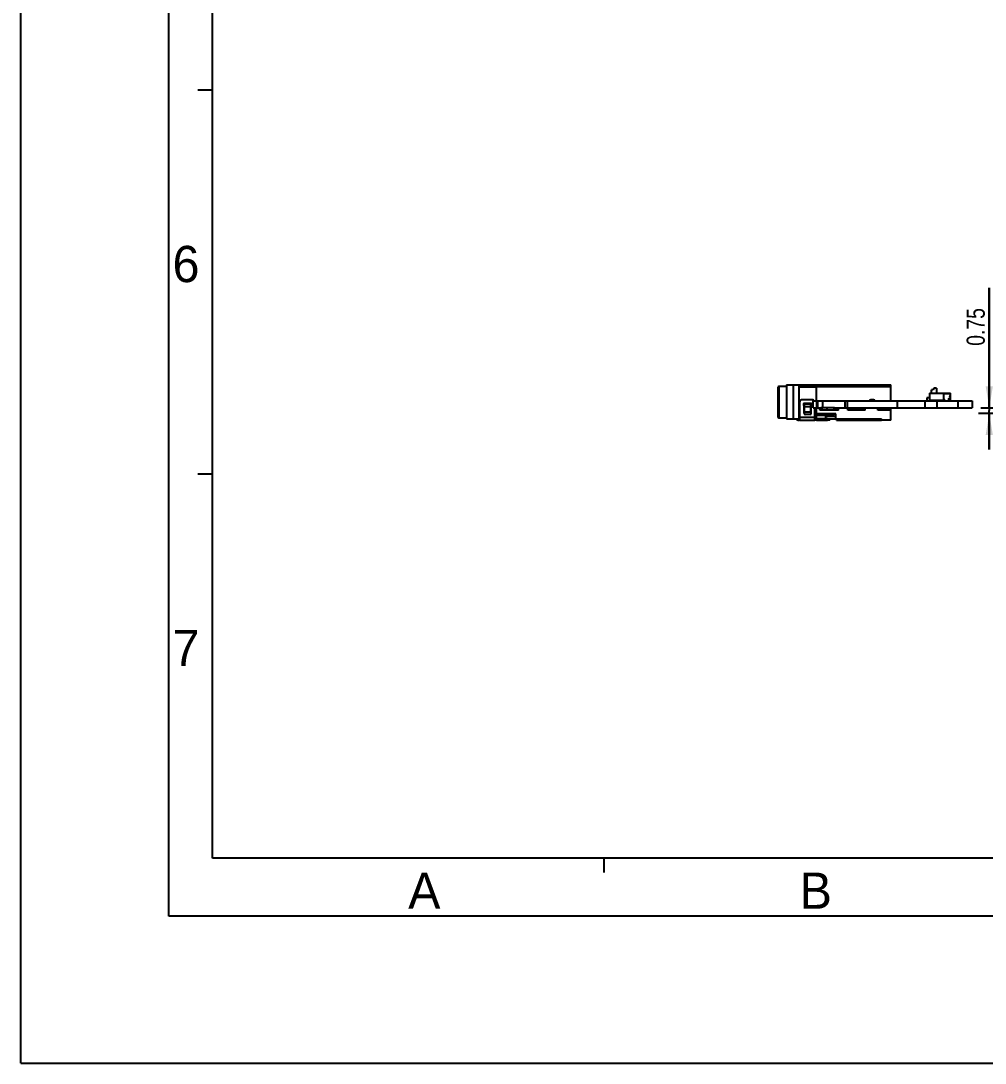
# Model space of a CAD drawing. Header units: millimetres. Extents: x 0 to 594, y 0 to 420.
# Drawn here: x 0 to 133, y 0 to 143.9 of the extents above; entities that cross this region are included whole.
import ezdxf

# ---------------------------------------------------------------- set-up
doc = ezdxf.new("R2010")
doc.units = ezdxf.units.MM
doc.header["$LTSCALE"] = 32.67
doc.layers.get('0').update_dxf_attribs({"linetype": 'CONTINUOUS'})
doc.layers.add('ASSEM_MEM', color=7, linetype='CONTINUOUS')
doc.styles.get("Standard").update_dxf_attribs({"font": 'txt', "width": 0.8})
doc.styles.add('TEXTSTYLE_2', font='txt')
doc.dimstyles.new('DIMSTYLE_1', dxfattribs={"dimtxt": 2.5, "dimasz": 3, "dimexe": 1.5, "dimexo": 1.2, "dimtad": 1, "dimdsep": 46, "dimtxsty": 'STANDARD', "dimblk": '_FILLED', "dimblk1": '_FILLED', "dimblk2": '_FILLED', "dimcen": 0.09, "dimazin": 2, "dimtp": 0.01, "dimtm": 0.01, "dimtfac": 1, "dimtofl": 0, "dimtmove": 0, "dimatfit": 3, "dimldrblk": '_FILLED', "dimfxl": 1, "dimtolj": 1, "dimarcsym": 0})

# ---------------------------------------------------------------- blocks, each defined once
blk = doc.blocks.new('_FILLED')
at = {"color": 0, "linetype": 'BYBLOCK'}
blk.add_solid([(0, 0), (-1, 0.167), (-1, -0.167)], dxfattribs=at)
blk = doc.blocks.new('*D14')
at = {"color": 2, "linetype": 'CONTINUOUS'}
for p, q in [((133.58, 90.44), (133.58, 107.02)), ((133.58, 107.02), (133.58, 90.07)), ((134.14, 89.69), (132.08, 89.69)), ((132.44, 90.44), (135.08, 90.44)), ((133.58, 84.69), (133.58, 90.07)), ((133.58, 89.69), (133.58, 84.69))]:
    blk.add_line(p, q, dxfattribs=at)
at = {"color": 2, "linetype": 'CONTINUOUS', "xscale": 3, "yscale": 3, "zscale": 3}
for p, rotation in [((133.58, 90.44), 270), ((133.58, 89.69), 90)]:
    blk.add_blockref('_FILLED', p, dxfattribs=dict(at, rotation=rotation))
at = {"color": 2, "linetype": 'CONTINUOUS', "insert": (130.46, 99.02), "char_height": 2.5, "width": 8, "attachment_point": 1, "rotation": 90, "line_spacing_factor": 0.9}
blk.add_mtext('0.75', dxfattribs=at)

msp = doc.modelspace()

# ---------------------------------------------------------------- linework, layer by layer
at = {"color": 4, "linetype": 'CONTINUOUS'}
for p, q in [((0, 0), (0, 420)), ((20.422, 20.309), (20.422, 405.309)), ((26.422, 28.309), (26.422, 397.309)), ((26.422, 134.309), (24.422, 134.309)), ((26.422, 81.309), (24.422, 81.309)), ((564.922, 28.309), (26.422, 28.309)), ((80.422, 28.309), (80.422, 26.309)), ((571.422, 20.309), (20.422, 20.309)), ((0, 0), (594, 0))]:
    msp.add_line(p, q, dxfattribs=at)
at = {"layer": 'ASSEM_MEM', "color": 7, "linetype": 'CONTINUOUS'}
for p, q in [((105.631, 93.643), (105.631, 88.972)), ((105.631, 93.643), (119.981, 93.643)), ((106.531, 93.643), (106.531, 88.943)), ((107.331, 93.643), (107.331, 88.943)), ((109.731, 91.443), (109.731, 93.643)), ((119.981, 91.443), (119.981, 93.643)), ((104.431, 93.293), (104.431, 89.193)), ((105.631, 93.393), (104.531, 93.393)), ((109.731, 93.293), (107.331, 93.293)), ((109.731, 93.393), (119.981, 93.393)), ((125.341, 92.463), (125.341, 91.473)), ((125.341, 92.463), (128.241, 92.463)), ((125.611, 92.463), (125.611, 92.943)), ((125.861, 92.943), (125.611, 92.943)), ((125.928, 93.193), (125.861, 92.943)), ((126.291, 93.193), (125.928, 93.193)), ((126.291, 93.193), (126.291, 92.463)), ((127.291, 91.473), (127.291, 92.463)), ((127.291, 92.413), (128.191, 92.413)), ((128.141, 92.463), (128.141, 92.413)), ((128.141, 92.15), (128.141, 91.977)), ((128.191, 92.413), (128.191, 92.163)), ((128.241, 91.473), (128.241, 92.463)), ((107.431, 88.743), (107.431, 91.293)), ((109.231, 91.543), (107.681, 91.543)), ((109.031, 91.043), (108.031, 91.043)), ((108.031, 89.743), (108.031, 90.743)), ((108.101, 89.883), (108.101, 90.983)), ((108.951, 90.983), (108.101, 90.983)), ((108.951, 89.883), (108.951, 90.983)), ((109.031, 89.743), (109.031, 90.743)), ((109.281, 90.443), (109.281, 91.443)), ((109.281, 91.443), (114.044, 91.443)), ((117.631, 91.553), (117.231, 91.553)), ((120.949, 91.443), (131.241, 91.443)), ((124.991, 91.833), (124.991, 91.523)), ((125.341, 91.833), (124.991, 91.833)), ((125.041, 91.473), (125.041, 91.443)), ((125.331, 91.553), (125.331, 91.573)), ((127.446, 91.473), (125.341, 91.473)), ((127.391, 91.623), (127.291, 91.623)), ((127.441, 91.493), (127.441, 91.573)), ((127.941, 91.613), (127.941, 91.443)), ((128.241, 91.473), (127.941, 91.473)), ((128.191, 91.713), (128.041, 91.713)), ((128.141, 91.713), (128.141, 91.473)), ((128.191, 91.963), (128.191, 91.713)), ((131.241, 91.443), (131.241, 90.443)), ((107.331, 89.243), (107.431, 89.243)), ((108.951, 90.583), (108.101, 90.583)), ((108.101, 89.883), (108.951, 89.883)), ((108.831, 89.543), (108.231, 89.543)), ((109.531, 88.743), (109.531, 90.443)), ((109.531, 89.243), (109.731, 89.243)), ((109.731, 88.943), (109.731, 90.443)), ((112.431, 89.643), (109.731, 89.643)), ((109.731, 89.443), (111.031, 89.443)), ((110.231, 90.143), (110.231, 90.443)), ((112.781, 90.143), (110.231, 90.143)), ((112.246, 90.443), (110.328, 90.443)), ((110.581, 89.643), (110.581, 89.493)), ((110.581, 89.493), (112.181, 89.493)), ((111.031, 88.943), (111.031, 89.493)), ((112.431, 89.243), (111.031, 89.243)), ((111.181, 90.443), (111.181, 90.143)), ((111.181, 89.643), (111.181, 89.493)), ((112.181, 90.143), (112.181, 90.443)), ((112.181, 89.493), (112.181, 89.643)), ((112.431, 88.943), (112.431, 89.643)), ((112.781, 90.143), (112.781, 90.443)), ((114.081, 90.143), (114.081, 90.443)), ((116.481, 90.143), (114.081, 90.143)), ((114.881, 90.443), (114.881, 90.143)), ((115.881, 90.143), (115.881, 90.443)), ((116.481, 90.143), (116.481, 90.443)), ((118.231, 90.143), (118.231, 90.443)), ((119.981, 90.143), (118.231, 90.143)), ((118.981, 90.143), (118.981, 90.443)), ((119.981, 88.743), (119.981, 90.443)), ((104.531, 89.093), (105.631, 89.093)), ((105.668, 88.943), (107.431, 88.943)), ((107.084, 88.812), (107.087, 88.81)), ((107.431, 88.743), (107.337, 88.743)), ((107.431, 88.743), (109.531, 88.743)), ((109.531, 88.943), (109.731, 88.943)), ((109.731, 88.743), (109.531, 88.743)), ((111.281, 88.943), (109.731, 88.943)), ((109.731, 88.743), (111.281, 88.743)), ((111.281, 88.943), (111.581, 88.943)), ((111.581, 88.743), (111.281, 88.743)), ((111.581, 88.743), (111.581, 88.943)), ((111.581, 88.943), (118.731, 88.943)), ((112.531, 88.743), (112.531, 88.943)), ((112.531, 88.743), (115.881, 88.743)), ((112.681, 88.943), (112.682, 88.743)), ((112.881, 88.943), (112.881, 88.797)), ((113.881, 88.797), (113.881, 88.943)), ((114.881, 88.943), (114.881, 88.743)), ((115.881, 88.746), (115.881, 88.943)), ((115.89, 88.743), (118.719, 88.743)), ((118.581, 88.943), (118.581, 88.743)), ((118.731, 88.743), (118.731, 88.943)), ((119.981, 88.743), (118.731, 88.743))]:
    msp.add_line(p, q, dxfattribs=at)
at = {"layer": 'ASSEM_MEM', "color": 9, "linetype": 'CONTINUOUS'}
for p, q in [((104.531, 93.393), (104.531, 89.093)), ((109.781, 90.443), (109.781, 91.443)), ((109.893, 91.443), (109.893, 90.443)), ((110.568, 91.443), (110.568, 90.443)), ((113.701, 90.443), (113.701, 91.443)), ((114.018, 90.443), (114.018, 91.443)), ((120.868, 91.443), (120.868, 90.443)), ((124.69, 91.443), (124.69, 90.443)), ((126.358, 91.443), (126.358, 90.443)), ((129.241, 91.443), (129.241, 90.443)), ((110.531, 90.143), (110.531, 90.443)), ((110.781, 89.643), (110.781, 89.493)), ((111.031, 89.493), (111.031, 89.643)), ((112.481, 90.143), (112.481, 90.443)), ((114.381, 90.443), (114.381, 90.143)), ((116.181, 90.143), (116.181, 90.443)), ((118.531, 90.143), (118.531, 90.443)), ((109.531, 89.143), (107.431, 89.143)), ((109.731, 88.743), (109.731, 88.943)), ((111.281, 88.943), (111.281, 88.743)), ((114.081, 88.743), (114.081, 88.943)), ((114.681, 88.743), (114.681, 88.943)), ((116.031, 88.942), (116.031, 88.743)), ((118.281, 88.743), (118.281, 88.943))]:
    msp.add_line(p, q, dxfattribs=at)
at = {"layer": 'ASSEM_MEM', "color": 4, "linetype": 'CONTINUOUS'}
for p, q in [((114.044, 91.443), (120.949, 91.443)), ((109.281, 90.443), (110.328, 90.443)), ((112.246, 90.443), (131.241, 90.443))]:
    msp.add_line(p, q, dxfattribs=at)
at = {"layer": 'ASSEM_MEM', "color": 7, "linetype": 'CONTINUOUS'}
for centre, radius, start, end in [((104.531, 93.293), 0.1, 90, 180), ((128.191, 92.063), 0.1, 90, 270), ((107.681, 91.293), 0.25, 90, 180), ((108.031, 90.943), 0.1, 90, 233.1301), ((107.881, 90.743), 0.15, 360, 53.1301), ((109.031, 90.943), 0.1, 306.8699, 90), ((109.181, 90.743), 0.15, 126.8699, 180), ((109.231, 91.243), 0.3, 42.0873, 90), ((117.231, 91.253), 0.3, 90, 140.42082), ((117.631, 91.253), 0.3, 39.7205, 90), ((124.991, 91.473), 0.05, 0, 90), ((125.381, 91.573), 0.05, 144.67089, 180), ((125.381, 91.553), 0.05, 180, 216.8699), ((125.371, 91.443), 0.05, 0, 36.8699), ((127.391, 91.573), 0.05, 0, 90), ((127.491, 91.493), 0.05, 180, 270), ((128.041, 91.613), 0.1, 90, 180), ((108.231, 89.743), 0.2, 180, 270), ((108.831, 89.743), 0.2, 270, 360), ((104.531, 89.193), 0.1, 180, 270), ((108.131, 90.624), 2.093, 233.48495, 239.99992), ((107.337, 89.243), 0.5, 240.00083, 269.98468)]:
    msp.add_arc(centre, radius, start, end, dxfattribs=at)
msp.add_ellipse((107.866, 91.243), major_axis=(3.368, 0), ratio=0.9012337, start_param=-2.2961734, end_param=-2.281869, dxfattribs=at)
for points, knots in [([(112.881, 88.797), (112.881, 88.791), (112.88, 88.778), (112.868, 88.762), (112.849, 88.753), (112.813, 88.745), (112.756, 88.743), (112.708, 88.743), (112.682, 88.743)], [0, 0, 0, 0, 0.0821911, 0.1598411, 0.2492056, 0.3610569, 0.6525392, 1, 1, 1, 1]), ([(113.881, 88.797), (113.881, 88.791), (113.883, 88.778), (113.895, 88.762), (113.914, 88.753), (113.95, 88.745), (114.007, 88.743), (114.055, 88.743), (114.081, 88.743)], [0, 0, 0, 0, 0.082125, 0.1597269, 0.2490999, 0.3610276, 0.65261, 1, 1, 1, 1]), ([(115.881, 88.746), (115.881, 88.746), (115.882, 88.744), (115.885, 88.743), (115.888, 88.743), (115.89, 88.743)], [0, 0, 0, 0, 0.151643, 0.4683288, 1, 1, 1, 1])]:
    msp.add_open_spline(points, degree=3, knots=knots, dxfattribs=at)

# ---------------------------------------------------------------- texts
at = {"color": 2, "linetype": 'CONTINUOUS', "char_height": 5, "width": 5, "attachment_point": 1, "line_spacing_factor": 0.9, "style": 'TEXTSTYLE_2'}
for s, insert in [('6', (20.922, 112.809)), ('7', (20.922, 59.809)), ('A', (53.422, 26.309)), ('B', (107.422, 26.309))]:
    msp.add_mtext(s, dxfattribs=dict(at, insert=insert))

# ---------------------------------------------------------------- dimensions: what is measured, and where the dimension line sits
at = {"color": 2, "linetype": 'CONTINUOUS'}
dim = msp.add_linear_dim(base=(133.581, 89.693), p1=(136.281, 90.443), p2=(130.881, 89.693), angle=270, dimstyle='DIMSTYLE_1', dxfattribs=at)
dim.commit()
dim.dimension.update_dxf_attribs({"geometry": '*D14', "text_midpoint": (133.581, 103.08), "dimtype": 160})

doc.saveas('drawing.dxf')
